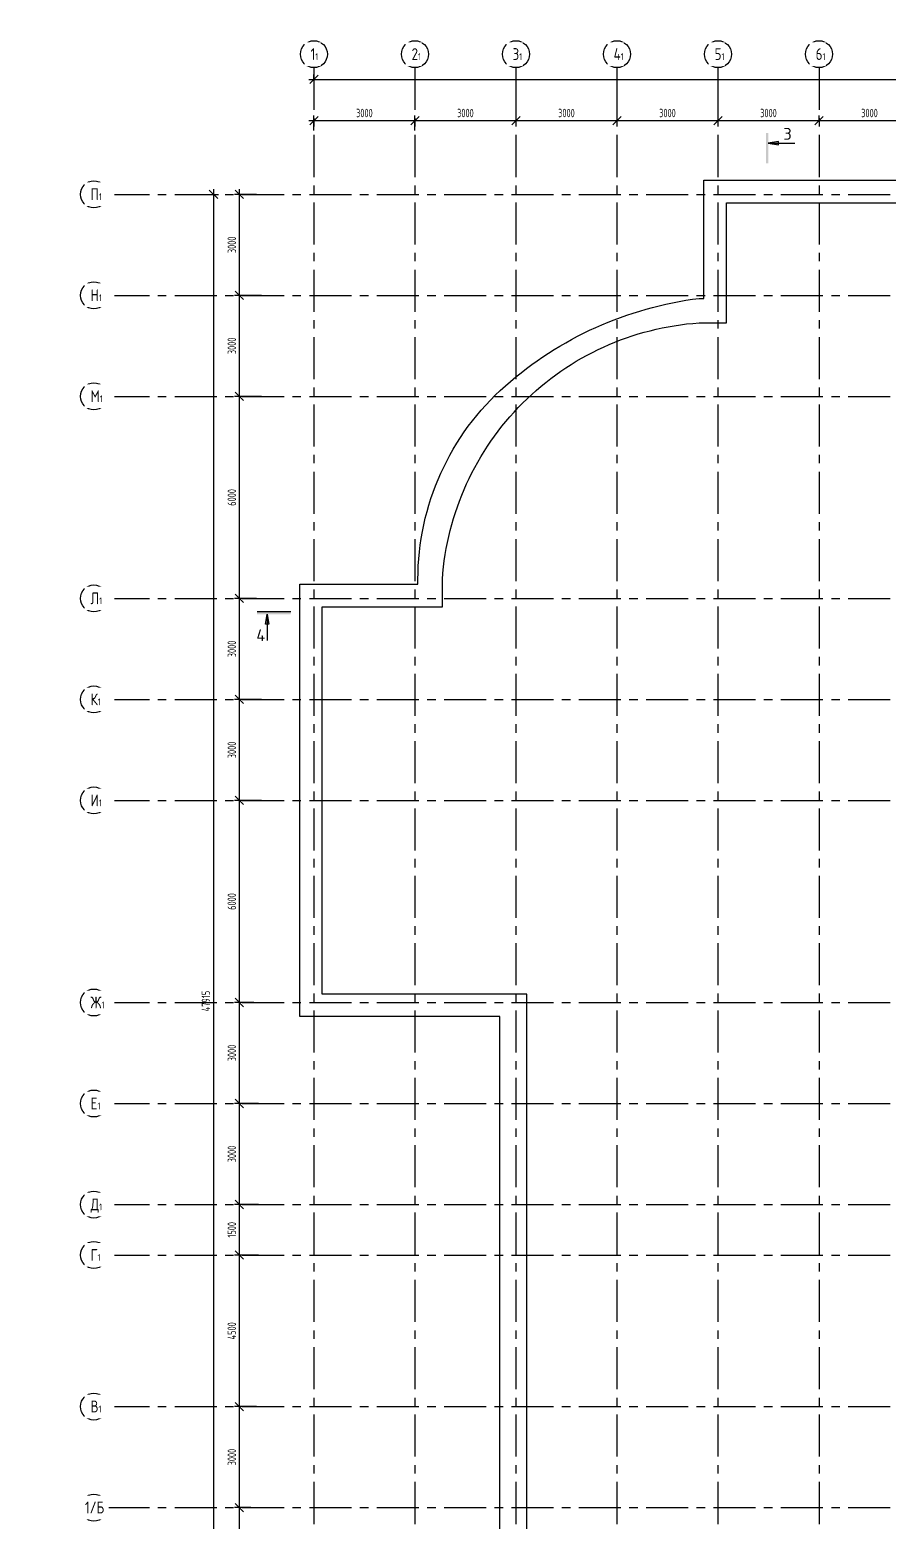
# Model space of a CAD drawing. Header units: millimetres. Extents: x -9318 to 9016603, y 0 to 838141.
# Drawn here: x 48966 to 74485, y 547575 to 591893 of the extents above; entities that cross this region are included whole.
import ezdxf
from ezdxf import colors
from ezdxf.entities.mleader import LeaderData, LeaderLine
from ezdxf.math import Vec2, Vec3

# ---------------------------------------------------------------- set-up
doc = ezdxf.new("R2010")
doc.units = ezdxf.units.MM
doc.linetypes.add('CENTER', pattern=[2, 1.25, -0.25, 0.25, -0.25])
doc.layers.get('Defpoints').update_dxf_attribs({"color": 8})
doc.layers.add('АР_Разрезы', color=175, linetype='Continuous', lineweight=9)
doc.styles.add('ISOCPEUR', font='isocpeur.ttf', dxfattribs={"width": 0.7})
doc.styles.add('METRO-STYLE', font='isocpeur.ttf', dxfattribs={"width": 0.9, "oblique": 15})
doc.styles.add('ГОСТ 2.304', font='isocpeur.ttf', dxfattribs={"width": 0.7})
doc.dimstyles.new('СПДС', dxfattribs={"dimscale": 100, "dimtxt": 2.5, "dimasz": 2.5, "dimexe": 1.5, "dimexo": 0, "dimgap": 1, "dimtad": 1, "dimdec": 0, "dimrnd": 1, "dimtxsty": 'ГОСТ 2.304', "dimblk": 'OBLIQUE', "dimcen": 2.5, "dimdle": 1.5, "dimadec": 0, "dimazin": 2, "dimtfac": 0.75, "dimtdec": 0, "dimtmove": 1, "dimatfit": 3, "dimfxl": 1, "dimtolj": 1, "dimarcsym": 1})

# ---------------------------------------------------------------- blocks, each defined once
blk = doc.blocks.new('_Oblique')
at = {"color": 8, "linetype": 'ByBlock', "lineweight": -2}
blk.add_line((-0.5, -0.5), (0.5, 0.5), dxfattribs=at)
blk = doc.blocks.new('*D1353')
at = {"color": 8, "lineweight": -2, "ltscale": 100, "transparency": 16777216}
for p, q in [((55531, 548008), (55039, 548008)), ((55189, 544858), (55189, 548158)), ((55531, 545008), (55039, 545008))]:
    blk.add_line(p, q, dxfattribs=at)
at = {"layer": 'Defpoints', "color": 0, "ltscale": 100, "transparency": 16777216}
for p in [(55189, 548008), (55531, 548008), (55531, 545008)]:
    blk.add_point(p, dxfattribs=at)
at = {"color": 8, "lineweight": -2, "ltscale": 100, "transparency": 16777216, "xscale": 250, "yscale": 250, "zscale": 250}
for p, rotation in [((55189, 548008), 90), ((55189, 545008), 270)]:
    blk.add_blockref('_Oblique', p, dxfattribs=dict(at, rotation=rotation))
at = {"color": 8, "ltscale": 100, "transparency": 16777216, "insert": (54964, 546508), "char_height": 250, "attachment_point": 5, "rotation": 90, "style": 'ГОСТ 2.304'}
blk.add_mtext('\\A1;3000', dxfattribs=at)
blk = doc.blocks.new('*D1354')
at = {"color": 8, "lineweight": -2, "ltscale": 100, "transparency": 16777216}
for p, q in [((55698, 551008), (55039, 551008)), ((55189, 547858), (55189, 551158)), ((55531, 548008), (55039, 548008))]:
    blk.add_line(p, q, dxfattribs=at)
at = {"layer": 'Defpoints', "color": 0, "ltscale": 100, "transparency": 16777216}
for p in [(55189, 551008), (55698, 551008), (55531, 548008)]:
    blk.add_point(p, dxfattribs=at)
at = {"color": 8, "lineweight": -2, "ltscale": 100, "transparency": 16777216, "xscale": 250, "yscale": 250, "zscale": 250}
for p, rotation in [((55189, 551008), 90), ((55189, 548008), 270)]:
    blk.add_blockref('_Oblique', p, dxfattribs=dict(at, rotation=rotation))
at = {"color": 8, "ltscale": 100, "transparency": 16777216, "insert": (54964, 549508), "char_height": 250, "attachment_point": 5, "rotation": 90, "style": 'ГОСТ 2.304'}
blk.add_mtext('\\A1;3000', dxfattribs=at)
blk = doc.blocks.new('*D1355')
at = {"color": 8, "lineweight": -2, "ltscale": 100, "transparency": 16777216}
for p, q in [((55752, 555508), (55039, 555508)), ((55189, 550858), (55189, 555658)), ((55698, 551008), (55039, 551008))]:
    blk.add_line(p, q, dxfattribs=at)
at = {"layer": 'Defpoints', "color": 0, "ltscale": 100, "transparency": 16777216}
for p in [(55189, 555508), (55752, 555508), (55698, 551008)]:
    blk.add_point(p, dxfattribs=at)
at = {"color": 8, "lineweight": -2, "ltscale": 100, "transparency": 16777216, "xscale": 250, "yscale": 250, "zscale": 250}
for p, rotation in [((55189, 555508), 90), ((55189, 551008), 270)]:
    blk.add_blockref('_Oblique', p, dxfattribs=dict(at, rotation=rotation))
at = {"color": 8, "ltscale": 100, "transparency": 16777216, "insert": (54964, 553258), "char_height": 250, "attachment_point": 5, "rotation": 90, "style": 'ГОСТ 2.304'}
blk.add_mtext('\\A1;4500', dxfattribs=at)
blk = doc.blocks.new('*D1356')
at = {"color": 8, "lineweight": -2, "ltscale": 100, "transparency": 16777216}
for p, q in [((55189, 555358), (55189, 557158)), ((55752, 557008), (55039, 557008)), ((55752, 555508), (55039, 555508))]:
    blk.add_line(p, q, dxfattribs=at)
at = {"layer": 'Defpoints', "color": 0, "ltscale": 100, "transparency": 16777216}
for p in [(55189, 557008), (55752, 557008), (55752, 555508)]:
    blk.add_point(p, dxfattribs=at)
at = {"color": 8, "lineweight": -2, "ltscale": 100, "transparency": 16777216, "xscale": 250, "yscale": 250, "zscale": 250}
for p, rotation in [((55189, 557008), 90), ((55189, 555508), 270)]:
    blk.add_blockref('_Oblique', p, dxfattribs=dict(at, rotation=rotation))
at = {"color": 8, "ltscale": 100, "transparency": 16777216, "insert": (54964, 556258), "char_height": 250, "attachment_point": 5, "rotation": 90, "style": 'ГОСТ 2.304'}
blk.add_mtext('\\A1;1500', dxfattribs=at)
blk = doc.blocks.new('*D1357')
at = {"color": 8, "lineweight": -2, "ltscale": 100, "transparency": 16777216}
for p, q in [((55613, 560008), (55039, 560008)), ((55189, 556858), (55189, 560158)), ((55752, 557008), (55039, 557008))]:
    blk.add_line(p, q, dxfattribs=at)
at = {"layer": 'Defpoints', "color": 0, "ltscale": 100, "transparency": 16777216}
for p in [(55189, 560008), (55613, 560008), (55752, 557008)]:
    blk.add_point(p, dxfattribs=at)
at = {"color": 8, "lineweight": -2, "ltscale": 100, "transparency": 16777216, "xscale": 250, "yscale": 250, "zscale": 250}
for p, rotation in [((55189, 560008), 90), ((55189, 557008), 270)]:
    blk.add_blockref('_Oblique', p, dxfattribs=dict(at, rotation=rotation))
at = {"color": 8, "ltscale": 100, "transparency": 16777216, "insert": (54964, 558508), "char_height": 250, "attachment_point": 5, "rotation": 90, "style": 'ГОСТ 2.304'}
blk.add_mtext('\\A1;3000', dxfattribs=at)
blk = doc.blocks.new('*D1358')
at = {"color": 8, "lineweight": -2, "ltscale": 100, "transparency": 16777216}
for p, q in [((55613, 563008), (55039, 563008)), ((55189, 559858), (55189, 563158)), ((55752, 560008), (55039, 560008))]:
    blk.add_line(p, q, dxfattribs=at)
at = {"layer": 'Defpoints', "color": 0, "ltscale": 100, "transparency": 16777216}
for p in [(55189, 563008), (55613, 563008), (55752, 560008)]:
    blk.add_point(p, dxfattribs=at)
at = {"color": 8, "lineweight": -2, "ltscale": 100, "transparency": 16777216, "xscale": 250, "yscale": 250, "zscale": 250}
for p, rotation in [((55189, 563008), 90), ((55189, 560008), 270)]:
    blk.add_blockref('_Oblique', p, dxfattribs=dict(at, rotation=rotation))
at = {"color": 8, "ltscale": 100, "transparency": 16777216, "insert": (54964, 561508), "char_height": 250, "attachment_point": 5, "rotation": 90, "style": 'ГОСТ 2.304'}
blk.add_mtext('\\A1;3000', dxfattribs=at)
blk = doc.blocks.new('*D1359')
at = {"color": 8, "lineweight": -2, "ltscale": 100, "transparency": 16777216}
for p, q in [((55189, 562858), (55189, 569158)), ((55844, 569008), (55039, 569008)), ((55613, 563008), (55039, 563008))]:
    blk.add_line(p, q, dxfattribs=at)
at = {"layer": 'Defpoints', "color": 0, "ltscale": 100, "transparency": 16777216}
for p in [(55189, 569008), (55844, 569008), (55613, 563008)]:
    blk.add_point(p, dxfattribs=at)
at = {"color": 8, "lineweight": -2, "ltscale": 100, "transparency": 16777216, "xscale": 250, "yscale": 250, "zscale": 250}
for p, rotation in [((55189, 569008), 90), ((55189, 563008), 270)]:
    blk.add_blockref('_Oblique', p, dxfattribs=dict(at, rotation=rotation))
at = {"color": 8, "ltscale": 100, "transparency": 16777216, "insert": (54964, 566008), "char_height": 250, "attachment_point": 5, "rotation": 90, "style": 'ГОСТ 2.304'}
blk.add_mtext('\\A1;6000', dxfattribs=at)
blk = doc.blocks.new('*D1360')
at = {"color": 8, "lineweight": -2, "ltscale": 100, "transparency": 16777216}
for p, q in [((55189, 568858), (55189, 572158)), ((55701, 572008), (55039, 572008)), ((55844, 569008), (55039, 569008))]:
    blk.add_line(p, q, dxfattribs=at)
at = {"layer": 'Defpoints', "color": 0, "ltscale": 100, "transparency": 16777216}
for p in [(55189, 572008), (55701, 572008), (55844, 569008)]:
    blk.add_point(p, dxfattribs=at)
at = {"color": 8, "lineweight": -2, "ltscale": 100, "transparency": 16777216, "xscale": 250, "yscale": 250, "zscale": 250}
for p, rotation in [((55189, 572008), 90), ((55189, 569008), 270)]:
    blk.add_blockref('_Oblique', p, dxfattribs=dict(at, rotation=rotation))
at = {"color": 8, "ltscale": 100, "transparency": 16777216, "insert": (54964, 570508), "char_height": 250, "attachment_point": 5, "rotation": 90, "style": 'ГОСТ 2.304'}
blk.add_mtext('\\A1;3000', dxfattribs=at)
blk = doc.blocks.new('*D1361')
at = {"color": 8, "lineweight": -2, "ltscale": 100, "transparency": 16777216}
for p, q in [((55701, 575008), (55039, 575008)), ((55189, 571858), (55189, 575158)), ((55844, 572008), (55039, 572008))]:
    blk.add_line(p, q, dxfattribs=at)
at = {"layer": 'Defpoints', "color": 0, "ltscale": 100, "transparency": 16777216}
for p in [(55189, 575008), (55701, 575008), (55844, 572008)]:
    blk.add_point(p, dxfattribs=at)
at = {"color": 8, "lineweight": -2, "ltscale": 100, "transparency": 16777216, "xscale": 250, "yscale": 250, "zscale": 250}
for p, rotation in [((55189, 575008), 90), ((55189, 572008), 270)]:
    blk.add_blockref('_Oblique', p, dxfattribs=dict(at, rotation=rotation))
at = {"color": 8, "ltscale": 100, "transparency": 16777216, "insert": (54964, 573508), "char_height": 250, "attachment_point": 5, "rotation": 90, "style": 'ГОСТ 2.304'}
blk.add_mtext('\\A1;3000', dxfattribs=at)
blk = doc.blocks.new('*D1362')
at = {"color": 8, "lineweight": -2, "ltscale": 100, "transparency": 16777216}
for p, q in [((55849, 581008), (55039, 581008)), ((55189, 574858), (55189, 581158)), ((55701, 575008), (55039, 575008))]:
    blk.add_line(p, q, dxfattribs=at)
at = {"layer": 'Defpoints', "color": 0, "ltscale": 100, "transparency": 16777216}
for p in [(55189, 581008), (55849, 581008), (55701, 575008)]:
    blk.add_point(p, dxfattribs=at)
at = {"color": 8, "lineweight": -2, "ltscale": 100, "transparency": 16777216, "xscale": 250, "yscale": 250, "zscale": 250}
for p, rotation in [((55189, 581008), 90), ((55189, 575008), 270)]:
    blk.add_blockref('_Oblique', p, dxfattribs=dict(at, rotation=rotation))
at = {"color": 8, "ltscale": 100, "transparency": 16777216, "insert": (54964, 578008), "char_height": 250, "attachment_point": 5, "rotation": 90, "style": 'ГОСТ 2.304'}
blk.add_mtext('\\A1;6000', dxfattribs=at)
blk = doc.blocks.new('*D1363')
at = {"color": 8, "lineweight": -2, "ltscale": 100, "transparency": 16777216}
for p, q in [((55189, 580858), (55189, 584158)), ((55701, 584008), (55039, 584008)), ((55844, 581008), (55039, 581008))]:
    blk.add_line(p, q, dxfattribs=at)
at = {"layer": 'Defpoints', "color": 0, "ltscale": 100, "transparency": 16777216}
for p in [(55189, 584008), (55701, 584008), (55844, 581008)]:
    blk.add_point(p, dxfattribs=at)
at = {"color": 8, "lineweight": -2, "ltscale": 100, "transparency": 16777216, "xscale": 250, "yscale": 250, "zscale": 250}
for p, rotation in [((55189, 584008), 90), ((55189, 581008), 270)]:
    blk.add_blockref('_Oblique', p, dxfattribs=dict(at, rotation=rotation))
at = {"color": 8, "ltscale": 100, "transparency": 16777216, "insert": (54964, 582508), "char_height": 250, "attachment_point": 5, "rotation": 90, "style": 'ГОСТ 2.304'}
blk.add_mtext('\\A1;3000', dxfattribs=at)
blk = doc.blocks.new('*D1364')
at = {"color": 8, "lineweight": -2, "ltscale": 100, "transparency": 16777216}
for p, q in [((55701, 587008), (55039, 587008)), ((55189, 583858), (55189, 587158)), ((55844, 584008), (55039, 584008))]:
    blk.add_line(p, q, dxfattribs=at)
at = {"layer": 'Defpoints', "color": 0, "ltscale": 100, "transparency": 16777216}
for p in [(55189, 587008), (55701, 587008), (55844, 584008)]:
    blk.add_point(p, dxfattribs=at)
at = {"color": 8, "lineweight": -2, "ltscale": 100, "transparency": 16777216, "xscale": 250, "yscale": 250, "zscale": 250}
for p, rotation in [((55189, 587008), 90), ((55189, 584008), 270)]:
    blk.add_blockref('_Oblique', p, dxfattribs=dict(at, rotation=rotation))
at = {"color": 8, "ltscale": 100, "transparency": 16777216, "insert": (54964, 585508), "char_height": 250, "attachment_point": 5, "rotation": 90, "style": 'ГОСТ 2.304'}
blk.add_mtext('\\A1;3000', dxfattribs=at)
blk = doc.blocks.new('*D1365')
at = {"color": 8, "lineweight": -2, "ltscale": 100, "transparency": 16777216}
for p, q in [((54363, 587008), (54569, 587008)), ((54419, 587158), (54419, 538943)), ((54363, 539093), (54569, 539093))]:
    blk.add_line(p, q, dxfattribs=at)
at = {"layer": 'Defpoints', "color": 0, "ltscale": 100, "transparency": 16777216}
for p in [(54363, 587008), (54363, 539093), (54419, 539093)]:
    blk.add_point(p, dxfattribs=at)
at = {"color": 8, "lineweight": -2, "ltscale": 100, "transparency": 16777216, "xscale": 250, "yscale": 250, "zscale": 250}
for p, rotation in [((54419, 587008), 90), ((54419, 539093), 270)]:
    blk.add_blockref('_Oblique', p, dxfattribs=dict(at, rotation=rotation))
at = {"color": 8, "ltscale": 100, "transparency": 16777216, "insert": (54194, 563050), "char_height": 250, "attachment_point": 5, "rotation": 90, "style": 'ГОСТ 2.304'}
blk.add_mtext('\\A1;47915', dxfattribs=at)
blk = doc.blocks.new('*D1236')
at = {"color": 8, "lineweight": -2, "ltscale": 100, "transparency": 16777216}
for p, q in [((57252, 589198), (60552, 589198)), ((57402, 588904), (57402, 589348)), ((60402, 588904), (60402, 589348))]:
    blk.add_line(p, q, dxfattribs=at)
at = {"layer": 'Defpoints', "color": 0, "ltscale": 100, "transparency": 16777216}
for p in [(60402, 589198), (57402, 588904), (60402, 588904)]:
    blk.add_point(p, dxfattribs=at)
at = {"color": 8, "lineweight": -2, "ltscale": 100, "transparency": 16777216, "xscale": 250, "yscale": 250, "zscale": 250, "rotation": 180}
blk.add_blockref('_Oblique', (57402, 589198), dxfattribs=at)
at = {"color": 8, "lineweight": -2, "ltscale": 100, "transparency": 16777216, "xscale": 250, "yscale": 250, "zscale": 250}
blk.add_blockref('_Oblique', (60402, 589198), dxfattribs=at)
at = {"color": 8, "ltscale": 100, "transparency": 16777216, "insert": (58902, 589423), "char_height": 250, "attachment_point": 5, "style": 'ГОСТ 2.304'}
blk.add_mtext('\\A1;3000', dxfattribs=at)
blk = doc.blocks.new('*D1237')
at = {"color": 8, "lineweight": -2, "ltscale": 100, "transparency": 16777216}
for p, q in [((63402, 590168), (63402, 589048)), ((60252, 589198), (63552, 589198)), ((60402, 588904), (60402, 589348))]:
    blk.add_line(p, q, dxfattribs=at)
at = {"layer": 'Defpoints', "color": 0, "ltscale": 100, "transparency": 16777216}
for p in [(63402, 590168), (63402, 589198), (60402, 588904)]:
    blk.add_point(p, dxfattribs=at)
at = {"color": 8, "lineweight": -2, "ltscale": 100, "transparency": 16777216, "xscale": 250, "yscale": 250, "zscale": 250, "rotation": 180}
blk.add_blockref('_Oblique', (60402, 589198), dxfattribs=at)
at = {"color": 8, "lineweight": -2, "ltscale": 100, "transparency": 16777216, "xscale": 250, "yscale": 250, "zscale": 250}
blk.add_blockref('_Oblique', (63402, 589198), dxfattribs=at)
at = {"color": 8, "ltscale": 100, "transparency": 16777216, "insert": (61902, 589423), "char_height": 250, "attachment_point": 5, "style": 'ГОСТ 2.304'}
blk.add_mtext('\\A1;3000', dxfattribs=at)
blk = doc.blocks.new('*D1238')
at = {"color": 8, "lineweight": -2, "ltscale": 100, "transparency": 16777216}
for p, q in [((63402, 590168), (63402, 589048)), ((66402, 589786), (66402, 589048)), ((63252, 589198), (66552, 589198))]:
    blk.add_line(p, q, dxfattribs=at)
at = {"layer": 'Defpoints', "color": 0, "ltscale": 100, "transparency": 16777216}
for p in [(63402, 590168), (66402, 589786), (66402, 589198)]:
    blk.add_point(p, dxfattribs=at)
at = {"color": 8, "lineweight": -2, "ltscale": 100, "transparency": 16777216, "xscale": 250, "yscale": 250, "zscale": 250, "rotation": 180}
blk.add_blockref('_Oblique', (63402, 589198), dxfattribs=at)
at = {"color": 8, "lineweight": -2, "ltscale": 100, "transparency": 16777216, "xscale": 250, "yscale": 250, "zscale": 250}
blk.add_blockref('_Oblique', (66402, 589198), dxfattribs=at)
at = {"color": 8, "ltscale": 100, "transparency": 16777216, "insert": (64902, 589423), "char_height": 250, "attachment_point": 5, "style": 'ГОСТ 2.304'}
blk.add_mtext('\\A1;3000', dxfattribs=at)
blk = doc.blocks.new('*D1239')
at = {"color": 8, "lineweight": -2, "ltscale": 100, "transparency": 16777216}
for p, q in [((66402, 589786), (66402, 589048)), ((69402, 589580), (69402, 589048)), ((66252, 589198), (69552, 589198))]:
    blk.add_line(p, q, dxfattribs=at)
at = {"layer": 'Defpoints', "color": 0, "ltscale": 100, "transparency": 16777216}
for p in [(66402, 589786), (69402, 589580), (69402, 589198)]:
    blk.add_point(p, dxfattribs=at)
at = {"color": 8, "lineweight": -2, "ltscale": 100, "transparency": 16777216, "xscale": 250, "yscale": 250, "zscale": 250, "rotation": 180}
blk.add_blockref('_Oblique', (66402, 589198), dxfattribs=at)
at = {"color": 8, "lineweight": -2, "ltscale": 100, "transparency": 16777216, "xscale": 250, "yscale": 250, "zscale": 250}
blk.add_blockref('_Oblique', (69402, 589198), dxfattribs=at)
at = {"color": 8, "ltscale": 100, "transparency": 16777216, "insert": (67902, 589423), "char_height": 250, "attachment_point": 5, "style": 'ГОСТ 2.304'}
blk.add_mtext('\\A1;3000', dxfattribs=at)
blk = doc.blocks.new('*D1240')
at = {"color": 8, "lineweight": -2, "ltscale": 100, "transparency": 16777216}
for p, q in [((69402, 589580), (69402, 589048)), ((69252, 589198), (72552, 589198)), ((72402, 589198), (72402, 589348))]:
    blk.add_line(p, q, dxfattribs=at)
at = {"layer": 'Defpoints', "color": 0, "ltscale": 100, "transparency": 16777216}
for p in [(69402, 589580), (72402, 589198), (72402, 589198)]:
    blk.add_point(p, dxfattribs=at)
at = {"color": 8, "lineweight": -2, "ltscale": 100, "transparency": 16777216, "xscale": 250, "yscale": 250, "zscale": 250, "rotation": 180}
blk.add_blockref('_Oblique', (69402, 589198), dxfattribs=at)
at = {"color": 8, "lineweight": -2, "ltscale": 100, "transparency": 16777216, "xscale": 250, "yscale": 250, "zscale": 250}
blk.add_blockref('_Oblique', (72402, 589198), dxfattribs=at)
at = {"color": 8, "ltscale": 100, "transparency": 16777216, "insert": (70902, 589423), "char_height": 250, "attachment_point": 5, "style": 'ГОСТ 2.304'}
blk.add_mtext('\\A1;3000', dxfattribs=at)
blk = doc.blocks.new('*D1241')
at = {"color": 8, "lineweight": -2, "ltscale": 100, "transparency": 16777216}
for p, q in [((75402, 589580), (75402, 589048)), ((72252, 589198), (75552, 589198)), ((72402, 589198), (72402, 589348))]:
    blk.add_line(p, q, dxfattribs=at)
at = {"layer": 'Defpoints', "color": 0, "ltscale": 100, "transparency": 16777216}
for p in [(75402, 589580), (72402, 589198), (75402, 589198)]:
    blk.add_point(p, dxfattribs=at)
at = {"color": 8, "lineweight": -2, "ltscale": 100, "transparency": 16777216, "xscale": 250, "yscale": 250, "zscale": 250, "rotation": 180}
blk.add_blockref('_Oblique', (72402, 589198), dxfattribs=at)
at = {"color": 8, "lineweight": -2, "ltscale": 100, "transparency": 16777216, "xscale": 250, "yscale": 250, "zscale": 250}
blk.add_blockref('_Oblique', (75402, 589198), dxfattribs=at)
at = {"color": 8, "ltscale": 100, "transparency": 16777216, "insert": (73902, 589423), "char_height": 250, "attachment_point": 5, "style": 'ГОСТ 2.304'}
blk.add_mtext('\\A1;3000', dxfattribs=at)
blk = doc.blocks.new('*D1256')
at = {"color": 8, "lineweight": -2, "ltscale": 100, "transparency": 16777216}
for p, q in [((57252, 590420), (121062, 590420)), ((57402, 590420), (57402, 590570)), ((120912, 590420), (120912, 590570))]:
    blk.add_line(p, q, dxfattribs=at)
at = {"layer": 'Defpoints', "color": 0, "ltscale": 100, "transparency": 16777216}
for p in [(57402, 590420), (120912, 590420), (120912, 590420)]:
    blk.add_point(p, dxfattribs=at)
at = {"color": 8, "lineweight": -2, "ltscale": 100, "transparency": 16777216, "xscale": 250, "yscale": 250, "zscale": 250, "rotation": 180}
blk.add_blockref('_Oblique', (57402, 590420), dxfattribs=at)
at = {"color": 8, "lineweight": -2, "ltscale": 100, "transparency": 16777216, "xscale": 250, "yscale": 250, "zscale": 250}
blk.add_blockref('_Oblique', (120912, 590420), dxfattribs=at)
at = {"color": 8, "ltscale": 100, "transparency": 16777216, "insert": (89157, 590645), "char_height": 250, "attachment_point": 5, "style": 'ГОСТ 2.304'}
blk.add_mtext('\\A1;63510', dxfattribs=at)
blk = doc.blocks.new('_DotSmall')
at = {"color": 8, "linetype": 'ByBlock', "const_width": 0.5}
blk.add_lwpolyline([(-0.0625, 0, 1), (0.0625, 0, 1)], format="xyb", close=True, dxfattribs=at)
blk = doc.blocks.new('A$C60573c2e')
at = {"layer": 'АР_Разрезы', "ltscale": 100}
h = blk.add_hatch(color=8, dxfattribs=at)
h.dxf.hatch_style = 1
h.paths.add_polyline_path([(13494, 917), (13424, 917), (13424, 1821), (13494, 1821)])
h.paths.add_polyline_path([(13795, 1471), (13494, 1521), (13795, 1521)])
h.paths.add_polyline_path([(13795, 1521), (13494, 1521), (13795, 1571)])
h = blk.add_hatch(color=8, dxfattribs=at)
h.dxf.hatch_style = 1
h.paths.add_polyline_path([(-689, -12469), (-689, -12399), (-1689, -12399), (-1689, -12469)])
h.paths.add_polyline_path([(-1339, -12769), (-1389, -12469), (-1389, -12769)])
h.paths.add_polyline_path([(-1389, -12769), (-1389, -12469), (-1440, -12769)])
at = {"layer": 'АР_Разрезы', "color": 8, "lineweight": 25, "ltscale": 100}
for p, q in [((13795, 1571), (13494, 1521)), ((13494, 1521), (13795, 1471)), ((13795, 1471), (13795, 1571)), ((-689, -12399, -2792), (-1689, -12399, -2792)), ((-1440, -12769, -2792), (-1389, -12469, -2792)), ((-1339, -12769, -2792), (-1440, -12769, -2792)), ((-1389, -12469, -2792), (-1339, -12769, -2792))]:
    blk.add_line(p, q, dxfattribs=at)
for points, elevation in [([(13494, 1521), (14278, 1521)], 0), ([(-1389, -12469), (-1389, -13252)], -2792)]:
    blk.add_lwpolyline(points, dxfattribs=dict(at, elevation=elevation))
at = {"layer": 'АР_Разрезы', "color": 8, "lineweight": 25, "ltscale": 100, "char_height": 350, "width": 583.33, "style": 'METRO-STYLE'}
for s, insert, attachment_point in [('{\\Q0;\\W1;3}', (13944, 1621), 7), ('{\\Q0;\\W1;4}', (-1710, -12919, -2792), 1)]:
    blk.add_mtext(s, dxfattribs=dict(at, insert=insert, attachment_point=attachment_point))

msp = doc.modelspace()

# ---------------------------------------------------------------- linework, layer by layer
at = {"linetype": 'CENTER', "ltscale": 1000}
for p, q in [((57402.03, 590770.43), (57402.03, 535038.08)), ((60402.03, 590770.43), (60402.03, 535038.08)), ((63402.03, 590770.43), (63402.03, 535038.08)), ((66402.03, 590770.43), (66402.03, 535038.08)), ((69402.03, 590770.43), (69402.03, 535038.08)), ((72402.03, 590770.43), (72402.03, 535038.08)), ((51268.34, 587007.96), (134446.74, 587007.96)), ((51268.34, 584007.96), (134446.74, 584007.96)), ((51268.34, 581007.96), (134446.74, 581007.96)), ((51268.34, 575007.96), (134446.74, 575007.96)), ((51268.34, 572007.96), (134446.74, 572007.96)), ((51268.34, 569007.96), (134446.74, 569007.96)), ((51268.34, 563007.96), (134446.74, 563007.96)), ((51268.34, 560007.96), (134446.74, 560007.96)), ((51268.34, 557007.96), (134446.74, 557007.96)), ((51268.34, 555507.96), (134446.74, 555507.96)), ((51268.34, 551007.96), (134446.74, 551007.96)), ((51268.34, 548007.96), (134446.74, 548007.96))]:
    msp.add_line(p, q, dxfattribs=at)
at = {"ltscale": 100}
for points in [[(62920.66, 538292.96), (62920.66, 562587.96), (56980.78, 562587.96), (56980.78, 575427.96), (60490.56, 575427.96), (60490.56, 575567.96, -0.2153269), (63089.44, 581322.9, -0.15039384), (68840.78, 583918.18), (68980.78, 583918.18), (68980.78, 587427.96), (78820.78, 587427.96), (78820.78, 584427.96), (86980.78, 584427.96), (86980.78, 587937.96), (97530.78, 587937.96)], [(63720.66, 539092.96), (63720.66, 563257.96), (57650.78, 563257.96), (57650.78, 574757.96), (61218.02, 574757.96), (61217.82, 575572.98, -0.18105595), (63600.79, 580807.95, -0.18118062), (68840.13, 583191.28), (69650.78, 583191.28), (69650.78, 586757.96), (78150.78, 586757.96), (78150.78, 583757.96), (87650.78, 583757.96), (87650.78, 587267.97), (94651.06, 587267.95), (94650.5, 583757.79), (120660.77, 583757.82)]]:
    msp.add_lwpolyline(points, format="xyb", dxfattribs=at)
at = {"ltscale": 0.5}
for centre in [(57402.03, 591170.43), (60402.03, 591170.43), (63402.03, 591170.43), (66402.03, 591170.43), (69402.03, 591170.43), (72402.03, 591170.43), (50868.34, 587007.96), (50868.34, 584007.96), (50868.34, 581007.96), (50868.34, 575007.96), (50868.34, 572007.96), (50868.34, 569007.96), (50868.34, 563007.96), (50868.34, 560007.96), (50868.34, 557007.96), (50868.34, 555507.96), (50868.34, 551007.96), (50868.34, 548007.96)]:
    msp.add_circle(centre, 400, dxfattribs=at)

# ---------------------------------------------------------------- block references
at = {"ltscale": 100}
msp.add_blockref('A$C60573c2e', (57402.03, 587007.96), dxfattribs=at)

# ---------------------------------------------------------------- dimensions: what is measured, and where the dimension line sits
for base, p1, p2, picture, middle in [((63402.03, 589198.06), (60402.03, 588904.19), (63402.03, 590167.84), '*D1237', (61902.03, 589423.06)), ((66402.03, 589198.06), (63402.03, 590167.84), (66402.03, 589785.8), '*D1238', (64902.03, 589423.06)), ((60402.03, 589198.06), (57402.03, 588904.19), (60402.03, 588904.19), '*D1236', (58902.03, 589423.06)), ((69402.03, 589198.06), (66402.03, 589785.8), (69402.03, 589580.09), '*D1239', (67902.03, 589423.06)), ((72402.03, 589198.06), (69402.03, 589580.09), (72402.03, 589198.06), '*D1240', (70902.03, 589423.06)), ((75402.03, 589198.06), (72402.03, 589198.06), (75402.03, 589580.09), '*D1241', (73902.03, 589423.06))]:
    dim = msp.add_linear_dim(base=base, p1=p1, p2=p2, dimstyle='СПДС', override={"dimclrd": 8, "dimclre": 8, "dimclrt": 8}, dxfattribs=at)
    dim.commit()
    dim.dimension.update_dxf_attribs({"geometry": picture, "text_midpoint": middle})
for base, p1, p2, picture, middle in [((54418.79, 539092.96), (54362.98, 587007.96), (54362.98, 539092.96), '*D1365', (54193.79, 563050.46)), ((55189.35, 587007.96), (55843.62, 584007.96), (55700.62, 587007.96), '*D1364', (54964.35, 585507.96)), ((55189.35, 584007.96), (55843.62, 581007.96), (55700.62, 584007.96), '*D1363', (54964.35, 582507.96)), ((55189.35, 581007.96), (55700.62, 575007.96), (55848.79, 581007.96), '*D1362', (54964.35, 578007.96)), ((55189.35, 575007.96), (55843.62, 572007.96), (55700.62, 575007.96), '*D1361', (54964.35, 573507.96)), ((55189.35, 572007.96), (55843.62, 569007.96), (55700.62, 572007.96), '*D1360', (54964.35, 570507.96)), ((55189.35, 569007.96), (55612.83, 563007.96), (55843.62, 569007.96), '*D1359', (54964.35, 566007.96)), ((55189.35, 563007.96), (55752.33, 560007.96), (55612.83, 563007.96), '*D1358', (54964.35, 561507.96)), ((55189.35, 560007.96), (55752.33, 557007.96), (55612.83, 560007.96), '*D1357', (54964.35, 558507.96)), ((55189.35, 557007.96), (55752.33, 555507.96), (55752.33, 557007.96), '*D1356', (54964.35, 556257.96)), ((55189.35, 555507.96), (55698.26, 551007.96), (55752.33, 555507.96), '*D1355', (54964.35, 553257.96)), ((55189.35, 551007.96), (55531.29, 548007.96), (55698.26, 551007.96), '*D1354', (54964.35, 549507.96)), ((55189.35, 548007.96), (55531.29, 545007.96), (55531.29, 548007.96), '*D1353', (54964.35, 546507.96))]:
    dim = msp.add_linear_dim(base=base, p1=p1, p2=p2, angle=90, dimstyle='СПДС', override={"dimclrd": 8, "dimclre": 8, "dimclrt": 8}, dxfattribs=at)
    dim.commit()
    dim.dimension.update_dxf_attribs({"geometry": picture, "text_midpoint": middle})

# ---------------------------------------------------------------- next in the draw order: texts
at = {"char_height": 350, "attachment_point": 1, "line_spacing_factor": 1.149209, "style": 'ГОСТ 2.304', "bg_fill": 2}
for s, insert, width in [('{\\W0.8;1\\H0.57143x;1}', (57302.21, 591348.2), 123.8671), ('{\\W0.8;2\\H0.57143x;1}', (60302.21, 591348.2), 123.8671), ('{\\W0.8;3\\H0.57143x;1}', (63302.21, 591348.2), 123.8671), ('{\\W0.8;4\\H0.57143x;1}', (66302.21, 591348.2), 123.8671), ('{\\W0.8;5\\H0.57143x;1}', (69302.21, 591348.2), 123.8671), ('{\\W0.8;6\\H0.57143x;1}', (72302.21, 591348.2), 123.8671), ('{\\W0.8;П\\H0.57143x;1}', (50768.52, 587185.74), 528.8202), ('{\\W0.8;Н\\H0.57143x;1}', (50768.52, 584185.74), 528.8202), ('{\\W0.8;М\\H0.57143x;1}', (50768.52, 581185.74), 528.8202), ('{\\W0.8;Л\\H0.57143x;1}', (50768.52, 575185.74), 528.8202), ('{\\W0.8;К\\H0.57143x;1}', (50768.52, 572185.74), 528.8202), ('{\\W0.8;И\\H0.57143x;1}', (50768.52, 569185.74), 528.8202), ('{\\W0.8;Ж\\H0.57143x;1}', (50768.52, 563185.74), 528.8202), ('{\\W0.8;Е\\H0.57143x;1}', (50768.52, 560185.74), 528.8202), ('{\\W0.8;Д\\H0.57143x;1}', (50768.52, 557185.74), 528.8202), ('{\\W0.8;Г\\H0.57143x;1}', (50768.52, 555685.74), 528.8202), ('{\\W0.8;В\\H0.57143x;1}', (50768.52, 551185.74), 528.8202), ('{\\W0.8;1/Б}', (50603.56, 548185.74), 528.8202)]:
    msp.add_mtext(s, dxfattribs=dict(at, insert=insert, width=width))

# ---------------------------------------------------------------- next in the draw order: dimensions: what is measured, and where the dimension line sits
at = {"ltscale": 100}
dim = msp.add_linear_dim(base=(120912.03, 590420.43), p1=(57402.03, 590420.43), p2=(120912.03, 590420.43), dimstyle='СПДС', override={"dimclrd": 8, "dimclre": 8, "dimclrt": 8}, dxfattribs=at)
dim.commit()
dim.dimension.update_dxf_attribs({"geometry": '*D1256', "text_midpoint": (89157.03, 590645.43)})

# ---------------------------------------------------------------- next in the draw order: leaders
ml = msp.add_multileader_mtext('Standard')
ml.set_content('+13,200', color=8, style='ISOCPEUR')
ml.set_leader_properties(color=8, linetype='Continuous', lineweight=-1)
ml.set_arrow_properties(name='DOTSMALL')
ml.build(insert=Vec2(0, 0))
ml.multileader.update_dxf_attribs({"has_text_frame": 1, "text_left_attachment_type": 4, "text_right_attachment_type": 4, "dogleg_length": 100, "arrow_head_size": 180})
ctx = ml.context
ctx.base_point, ctx.char_height, ctx.arrow_head_size, ctx.landing_gap_size, ctx.plane_origin = Vec3(93068.63, 826103.47), 250, 180, 50, Vec3(90907.41, 825512.23)
ctx.left_attachment, ctx.right_attachment = 4, 4
notes = []
notes.append((ctx, [(0, (0, 0, 0), (0, 0), (1, 0), 1, [])]))
ctx.mtext.insert, ctx.mtext.width, ctx.mtext.line_spacing_style, ctx.mtext.flow_direction = Vec3(93118.63, 826436.81), 852.697, 2, 5
ml = msp.add_multileader_mtext('Standard')
ml.set_content('+11,550', color=8, style='ISOCPEUR')
ml.set_leader_properties(color=8, linetype='Continuous', lineweight=-1)
ml.set_arrow_properties(name='DOTSMALL')
ml.build(insert=Vec2(0, 0))
ml.multileader.update_dxf_attribs({"has_text_frame": 1, "text_left_attachment_type": 4, "text_right_attachment_type": 4, "dogleg_length": 100, "arrow_head_size": 180})
ctx = ml.context
ctx.base_point, ctx.char_height, ctx.arrow_head_size, ctx.landing_gap_size, ctx.plane_origin = Vec3(88068.63, 825358.47), 250, 180, 50, Vec3(85907.41, 824767.23)
ctx.left_attachment, ctx.right_attachment = 4, 4
notes.append((ctx, [(0, (0, 0, 0), (0, 0), (1, 0), 1, [])]))
ctx.mtext.insert, ctx.mtext.width, ctx.mtext.line_spacing_style, ctx.mtext.flow_direction = Vec3(88118.63, 825691.81), 852.697, 2, 5
ml = msp.add_multileader_mtext('Standard')
ml.set_content('+13,700', color=8, style='ISOCPEUR')
ml.set_leader_properties(color=8, linetype='Continuous', lineweight=-1)
ml.set_arrow_properties(name='DOTSMALL')
ml.build(insert=Vec2(0, 0))
ml.multileader.update_dxf_attribs({"has_text_frame": 1, "text_left_attachment_type": 4, "text_right_attachment_type": 4, "dogleg_length": 100, "arrow_head_size": 180})
ctx = ml.context
ctx.base_point, ctx.char_height, ctx.arrow_head_size, ctx.landing_gap_size, ctx.plane_origin = Vec3(118053.07, 658154.33), 250, 180, 50, Vec3(117803.7, 657493.51)
ctx.left_attachment, ctx.right_attachment = 4, 4
notes.append((ctx, [(0, (0, 0, 0), (0, 0), (1, 0), 1, [])]))
ctx.mtext.insert, ctx.mtext.width, ctx.mtext.line_spacing_style, ctx.mtext.flow_direction = Vec3(118103.07, 658487.66), 852.697, 2, 5
ml = msp.add_multileader_mtext('Standard')
ml.set_content('+13,700', color=8, style='ISOCPEUR')
ml.set_leader_properties(color=8, linetype='Continuous', lineweight=-1)
ml.set_arrow_properties(name='DOTSMALL')
ml.build(insert=Vec2(0, 0))
ml.multileader.update_dxf_attribs({"has_text_frame": 1, "text_left_attachment_type": 4, "text_right_attachment_type": 4, "dogleg_length": 100, "arrow_head_size": 180})
ctx = ml.context
ctx.base_point, ctx.char_height, ctx.arrow_head_size, ctx.landing_gap_size, ctx.plane_origin = Vec3(79585.57, 658000.47), 250, 180, 50, Vec3(77424.36, 657409.23)
ctx.left_attachment, ctx.right_attachment = 4, 4
notes.append((ctx, [(0, (0, 0, 0), (0, 0), (1, 0), 1, [])]))
ctx.mtext.insert, ctx.mtext.width, ctx.mtext.line_spacing_style, ctx.mtext.flow_direction = Vec3(79635.57, 658333.81), 852.697, 2, 5
ml = msp.add_multileader_mtext('Standard')
ml.set_content('+15,850', color=8, style='ISOCPEUR')
ml.set_leader_properties(color=8, linetype='Continuous', lineweight=-1)
ml.set_arrow_properties(name='DOTSMALL')
ml.build(insert=Vec2(0, 0))
ml.multileader.update_dxf_attribs({"has_text_frame": 1, "text_left_attachment_type": 4, "text_right_attachment_type": 4, "dogleg_length": 100, "arrow_head_size": 180})
ctx = ml.context
ctx.base_point, ctx.char_height, ctx.arrow_head_size, ctx.landing_gap_size, ctx.plane_origin = Vec3(78411.29, 652860.4), 250, 180, 50, Vec3(78329.9, 651149.71)
ctx.left_attachment, ctx.right_attachment = 4, 4
notes.append((ctx, [(0, (0, 0, 0), (0, 0), (1, 0), 1, [])]))
ctx.mtext.insert, ctx.mtext.width, ctx.mtext.defined_height, ctx.mtext.line_spacing_style, ctx.mtext.flow_direction = Vec3(78461.29, 653193.74), 696.0353, 776.46, 2, 5
ml = msp.add_multileader_mtext('Standard')
ml.set_content('+15,850', color=8, style='ISOCPEUR')
ml.set_leader_properties(color=8, linetype='Continuous', lineweight=-1)
ml.set_arrow_properties(name='DOTSMALL')
ml.build(insert=Vec2(0, 0))
ml.multileader.update_dxf_attribs({"has_text_frame": 1, "text_left_attachment_type": 4, "text_right_attachment_type": 4, "dogleg_length": 100, "arrow_head_size": 180})
ctx = ml.context
ctx.base_point, ctx.char_height, ctx.arrow_head_size, ctx.landing_gap_size, ctx.plane_origin = Vec3(116043.29, 652621.27), 250, 180, 50, Vec3(116522.41, 649668.82)
ctx.left_attachment, ctx.right_attachment = 4, 4
notes.append((ctx, [(0, (0, 0, 0), (0, 0), (1, 0), 1, [])]))
ctx.mtext.insert, ctx.mtext.width, ctx.mtext.line_spacing_style, ctx.mtext.flow_direction = Vec3(116093.29, 652954.61), 852.697, 2, 5
for ctx, leaders in notes:
    for number, flags, end, landing, length, lines in leaders:
        leader = LeaderData()
        leader.index, (leader.has_last_leader_line, leader.has_dogleg_vector, leader.attachment_direction) = number, flags
        leader.last_leader_point, leader.dogleg_vector, leader.dogleg_length = Vec3(end), Vec3(landing), length
        for number, points, colour, breaks in lines:
            line = LeaderLine()
            line.index, line.vertices, line.color, line.breaks = number, Vec3.list(points), colors.encode_raw_color(colour), breaks
            leader.lines.append(line)
        ctx.leaders.append(leader)

doc.saveas('drawing.dxf')
